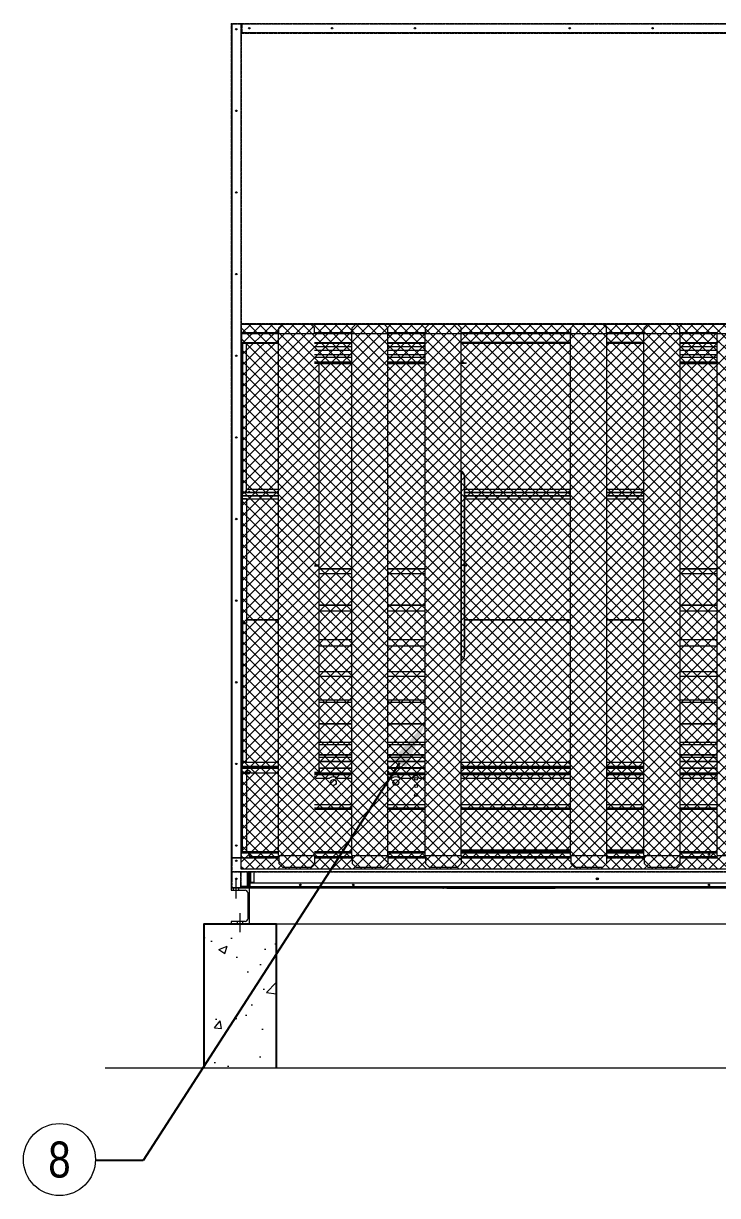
# Model space of a CAD drawing. Header units: millimetres. Extents: x 17202 to 48168, y 11732 to 33629.
# Drawn here: x 34463 to 37354, y 18033 to 22915 of the extents above; entities that cross this region are included whole.
import ezdxf
from ezdxf import colors
from ezdxf.entities.mleader import LeaderData, LeaderLine
from ezdxf.enums import TextEntityAlignment as Align
from ezdxf.math import Vec2, Vec3

# ---------------------------------------------------------------- set-up
doc = ezdxf.new("R2010")
doc.units = ezdxf.units.MM
for name, pattern in [('CENTER', [2, 1.25, -0.25, 0.25, -0.25]), ('CENTERX2', [4, 2.5, -0.5, 0.5, -0.5]), ('HIDDEN', [0.375, 0.25, -0.125]), ('HIDDENX2', [0.75, 0.5, -0.25])]:
    doc.linetypes.add(name, pattern=pattern)
for name, color, linetype in [('center', 1, 'CENTER'), ('HIDD', 2, 'HIDDENX2'), ('냉각탑_dim', 1, 'Continuous'), ('냉각탑_text', 3, 'Continuous'), ('냉각탑_기초', 23, 'Continuous')]:
    doc.layers.add(name, color=color, linetype=linetype)
doc.styles.get("Standard").update_dxf_attribs({"font": 'arial.ttf'})

# ---------------------------------------------------------------- blocks, each defined once
blk = doc.blocks.new('2')
at = {"lineweight": 20}
h = blk.add_hatch(dxfattribs=at)
h.set_pattern_fill('ANSI37', scale=10)
h.set_pattern_definition([(45, (-1546354.09, -413683.405), (-22.4506403, 22.4506403), []), (135, (-1546354.09, -413683.405), (-22.4506403, -22.4506403), [])])
h.paths.add_polyline_path([(39486.5, 19392.5), (39486.5, 21662.5), (35370.5, 21662.5), (35370.5, 19392.5)])
at = {"color": 7, "lineweight": 20}
for p, q in [((35330.5, 22912.8), (35330.5, 19468.2)), ((35527, 21626.5), (35372.5, 21626.5)), ((35832.5, 21626.5), (35675, 21626.5)), ((36138, 21626.5), (35980.5, 21626.5)), ((36743.5, 21626.5), (36286, 21626.5)), ((37049, 21626.5), (36891.5, 21626.5)), ((37354.5, 21626.5), (37197, 21626.5)), ((35526, 21621.1), (35372.2, 21621.1)), ((35372.2, 21585.9), (35526, 21585.9)), ((35372.5, 21582.5), (35526, 21582.5)), ((35372.5, 19469.9), (35372.5, 21582.5)), ((35527, 21624.5), (35373.9, 21624.5)), ((35832.5, 21624.5), (35675, 21624.5)), ((35831.5, 21621.1), (35676, 21621.1)), ((35676, 21585.9), (35831.5, 21585.9)), ((35676, 21582.5), (35831.5, 21582.5)), ((36138, 21624.5), (35980.5, 21624.5)), ((36137, 21621.1), (35981.5, 21621.1)), ((35981.5, 21585.9), (36137, 21585.9)), ((35981.5, 21582.5), (36137, 21582.5)), ((36742.5, 21621.1), (36287, 21621.1)), ((36287, 21585.9), (36742.5, 21585.9)), ((36287, 21582.5), (36742.5, 21582.5)), ((37048, 21621.1), (36892.5, 21621.1)), ((36892.5, 21585.9), (37048, 21585.9)), ((36892.5, 21582.5), (37048, 21582.5)), ((37353.5, 21621.1), (37198, 21621.1)), ((37198, 21585.9), (37353.5, 21585.9)), ((37198, 21582.5), (37353.5, 21582.5)), ((35328.5, 21164.2), (35328.5, 19468.2)), ((35676, 19791.1), (35831.5, 19791.1)), ((35676, 19785.9), (35831.5, 19785.9)), ((35981.5, 19791.1), (36137, 19791.1)), ((35981.5, 19785.9), (36137, 19785.9)), ((36110.7, 19771.1), (36137, 19771.1)), ((36287, 19791.1), (36742.5, 19791.1)), ((36287, 19785.9), (36742.5, 19785.9)), ((36287, 19771.1), (36742.5, 19771.1)), ((36892.5, 19791.1), (37048, 19791.1)), ((36892.5, 19785.9), (37048, 19785.9)), ((36892.5, 19771.1), (37048, 19771.1)), ((37198, 19791.1), (37353.5, 19791.1)), ((37198, 19785.9), (37353.5, 19785.9)), ((37198, 19771.1), (37353.5, 19771.1)), ((35676, 19661.1), (35831.5, 19661.1)), ((35831.5, 19646.3), (35676, 19646.3)), ((35831.5, 19641.1), (35676, 19641.1)), ((35981.5, 19661.1), (36137, 19661.1)), ((36137, 19646.3), (35981.5, 19646.3)), ((36137, 19641.1), (35981.5, 19641.1)), ((36287, 19661.1), (36742.5, 19661.1)), ((36742.5, 19646.3), (36287, 19646.3)), ((36742.5, 19641.1), (36287, 19641.1)), ((36892.5, 19661.1), (37048, 19661.1)), ((37048, 19646.3), (36892.5, 19646.3)), ((37048, 19641.1), (36892.5, 19641.1)), ((37198, 19661.1), (37353.5, 19661.1)), ((37353.5, 19646.3), (37198, 19646.3)), ((37353.5, 19641.1), (37198, 19641.1)), ((35375.5, 19466.1), (35526, 19466.1)), ((35396.3, 19464.5), (35526, 19464.5)), ((35526, 19459.3), (35406.1, 19459.3)), ((35406.1, 19444.5), (35527, 19444.5)), ((35675, 19444.5), (35832.5, 19444.5)), ((35676, 19466.1), (35831.5, 19466.1)), ((35676, 19464.5), (35831.5, 19464.5)), ((35831.5, 19464.5), (35676, 19464.5)), ((35831.5, 19459.3), (35676, 19459.3)), ((35980.5, 19444.5), (36138, 19444.5)), ((35981.5, 19466.1), (36137, 19466.1)), ((35981.5, 19464.5), (36137, 19464.5)), ((36137, 19464.5), (35981.5, 19464.5)), ((36137, 19459.3), (35981.5, 19459.3)), ((36286, 19444.5), (36743.5, 19444.5)), ((36287, 19466.1), (36742.5, 19466.1)), ((36287, 19464.5), (36742.5, 19464.5)), ((36742.5, 19464.5), (36287, 19464.5)), ((36742.5, 19459.3), (36287, 19459.3)), ((36891.5, 19444.5), (37049, 19444.5)), ((36892.5, 19466.1), (37048, 19466.1)), ((36892.5, 19464.5), (37048, 19464.5)), ((37048, 19464.5), (36892.5, 19464.5)), ((37048, 19459.3), (36892.5, 19459.3)), ((37197, 19444.5), (37354.5, 19444.5)), ((37198, 19466.1), (37353.5, 19466.1)), ((37353.5, 19464.5), (37198, 19464.5)), ((37353.5, 19459.3), (37198, 19459.3)), ((39450.9, 19334.5), (35406.1, 19334.5)), ((35406.1, 19319.7), (39450.9, 19319.7)), ((35406.1, 19314.5), (39450.9, 19314.5))]:
    blk.add_line(p, q, dxfattribs=at)
at = {"lineweight": 20}
for p, q in [((35370.5, 21662.5), (39486.5, 21662.5)), ((35370.5, 19392.5), (35370.5, 21662.5)), ((35527, 21646.5), (35542, 21661.5)), ((35527, 21621.5), (35527, 21646.5)), ((35542, 21661.5), (35660, 21661.5)), ((35675, 21646.5), (35660, 21661.5)), ((35675, 21621.5), (35675, 21646.5)), ((35832.5, 21646.5), (35847.5, 21661.5)), ((35832.5, 21621.5), (35832.5, 21646.5)), ((35847.5, 21661.5), (35965.5, 21661.5)), ((35980.5, 21646.5), (35965.5, 21661.5)), ((35980.5, 21621.5), (35980.5, 21646.5)), ((36138, 21646.5), (36153, 21661.5)), ((36138, 21621.5), (36138, 21646.5)), ((36153, 21661.5), (36271, 21661.5)), ((36286, 21646.5), (36271, 21661.5)), ((36286, 21621.5), (36286, 21646.5)), ((36743.5, 21646.5), (36758.5, 21661.5)), ((36743.5, 21621.5), (36743.5, 21646.5)), ((36758.5, 21661.5), (36876.5, 21661.5)), ((36891.5, 21646.5), (36876.5, 21661.5)), ((36891.5, 21621.5), (36891.5, 21646.5)), ((37049, 21646.5), (37064, 21661.5)), ((37049, 21621.5), (37049, 21646.5)), ((37064, 21661.5), (37182, 21661.5)), ((37197, 21646.5), (37182, 21661.5)), ((37197, 21621.5), (37197, 21646.5)), ((35526, 19448.5), (35526, 21621.5)), ((35676, 21621.5), (35526, 21621.5)), ((35831.5, 19448.5), (35831.5, 21621.5)), ((35981.5, 21621.5), (35831.5, 21621.5)), ((35981.5, 19448.5), (35981.5, 21621.5)), ((36137, 19448.5), (36137, 21621.5)), ((36287, 21621.5), (36137, 21621.5)), ((36287, 19448.5), (36287, 21621.5)), ((36742.5, 19448.5), (36742.5, 21621.5)), ((36892.5, 21621.5), (36742.5, 21621.5)), ((36892.5, 19448.5), (36892.5, 21621.5)), ((37048, 19448.5), (37048, 21621.5)), ((37198, 21621.5), (37048, 21621.5)), ((37198, 19448.5), (37198, 21621.5)), ((37353.5, 19448.5), (37353.5, 21621.5)), ((37503.5, 21621.5), (37353.5, 21621.5)), ((35328.5, 19463.4), (35328.5, 19314.5)), ((35526, 19448.5), (35676, 19448.5)), ((35527, 19448.5), (35527, 19415.5)), ((35675, 19448.5), (35675, 19415.5)), ((35831.5, 19448.5), (35981.5, 19448.5)), ((35832.5, 19448.5), (35832.5, 19415.5)), ((35980.5, 19448.5), (35980.5, 19415.5)), ((36137, 19448.5), (36287, 19448.5)), ((36138, 19448.5), (36138, 19415.5)), ((36286, 19448.5), (36286, 19415.5)), ((36742.5, 19448.5), (36892.5, 19448.5)), ((36743.5, 19448.5), (36743.5, 19415.5)), ((36891.5, 19448.5), (36891.5, 19415.5)), ((37048, 19448.5), (37198, 19448.5)), ((37049, 19448.5), (37049, 19415.5)), ((37197, 19448.5), (37197, 19415.5)), ((37353.5, 19448.5), (37503.5, 19448.5)), ((39486.5, 19392.5), (35370.5, 19392.5)), ((35527, 19415.5), (35542, 19400.5)), ((35542, 19400.5), (35660, 19400.5)), ((35675, 19415.5), (35660, 19400.5)), ((35832.5, 19415.5), (35847.5, 19400.5)), ((35847.5, 19400.5), (35965.5, 19400.5)), ((35980.5, 19415.5), (35965.5, 19400.5)), ((36138, 19415.5), (36153, 19400.5)), ((36153, 19400.5), (36271, 19400.5)), ((36286, 19415.5), (36271, 19400.5)), ((36743.5, 19415.5), (36758.5, 19400.5)), ((36758.5, 19400.5), (36876.5, 19400.5)), ((36891.5, 19415.5), (36876.5, 19400.5)), ((37049, 19415.5), (37064, 19400.5)), ((37064, 19400.5), (37182, 19400.5)), ((37197, 19415.5), (37182, 19400.5)), ((35401.5, 19314.5), (35328.5, 19314.5)), ((35338.5, 19304.5), (35338.5, 19314.5)), ((35360.5, 19304.5), (35360.5, 19314.5)), ((35355, 19164.5), (35355, 19174.5)), ((35377, 19164.5), (35377, 19174.5)), ((35403.5, 19164.5), (39453.5, 19164.5))]:
    blk.add_line(p, q, dxfattribs=at)
at = {"color": 7, "lineweight": 20, "ltscale": 0.001131}
for p, q in [((35372.2, 21623.8), (35372.2, 21621.1)), ((35371.8, 19468.2), (35370.5, 19468.2))]:
    blk.add_line(p, q, dxfattribs=at)
at = {"color": 7, "lineweight": 20, "ltscale": 0.014667}
blk.add_line((35372.2, 21585.9), (35372.2, 21621.1), dxfattribs=at)
at = {"color": 7, "lineweight": 20, "ltscale": 0.001417}
for p, q in [((35372.2, 21585.9), (35372.2, 21582.5)), ((35372.5, 20414.6), (35375.9, 20414.6)), ((35372.5, 19838.9), (35375.9, 19838.9)), ((35374.2, 19816.9), (35374.2, 19820.3)), ((35375.9, 19790.5), (35372.5, 19790.5)), ((35374.2, 19814.5), (35374.2, 19811.1))]:
    blk.add_line(p, q, dxfattribs=at)
at = {"color": 7, "lineweight": 20, "ltscale": 0.000133398}
blk.add_line((35375.9, 21582.2), (35375.9, 21582.5), dxfattribs=at)
at = {"color": 7, "lineweight": 20, "ltscale": 0.000208374}
blk.add_line((35375.9, 21581.7), (35375.9, 21582.2), dxfattribs=at)
at = {"color": 7, "lineweight": 20, "ltscale": 0.258309}
for p, q in [((35375.9, 21581.7), (35375.9, 20961.7)), ((35392.5, 20961.7), (35392.5, 21581.7))]:
    blk.add_line(p, q, dxfattribs=at)
at = {"color": 7, "lineweight": 20, "ltscale": 0.006917}
for p, q in [((35392.5, 21581.7), (35375.9, 21581.7)), ((35375.9, 20961.7), (35392.5, 20961.7)), ((35392.5, 20934), (35375.9, 20934)), ((35392.5, 20932.8), (35375.9, 20932.8)), ((35392.5, 20416.3), (35375.9, 20416.3)), ((35392.5, 20414.1), (35375.9, 20414.1)), ((35374.2, 19836.9), (35374.2, 19820.3)), ((35375.9, 19838.9), (35392.5, 19838.9)), ((35392.5, 19790.5), (35375.9, 19790.5))]:
    blk.add_line(p, q, dxfattribs=at)
at = {"color": 7, "lineweight": 20, "ltscale": 0.000341772}
blk.add_line((35392.5, 21581.7), (35392.5, 21582.5), dxfattribs=at)
at = {"color": 0, "lineweight": 20}
for p, q in [((35831.5, 21567.4), (35676, 21567.4)), ((35676, 21553.4), (35831.5, 21553.4)), ((35831.5, 21534.2), (35676, 21534.2)), ((36137, 21567.4), (35981.5, 21567.4)), ((35981.5, 21553.4), (36137, 21553.4)), ((36137, 21534.2), (35981.5, 21534.2)), ((37353.5, 21567.4), (37198, 21567.4)), ((37198, 21553.4), (37353.5, 21553.4)), ((37353.5, 21534.2), (37198, 21534.2)), ((35676, 21524.6), (35831.5, 21524.6)), ((35981.5, 21524.6), (36137, 21524.6)), ((37198, 21524.6), (37353.5, 21524.6))]:
    blk.add_line(p, q, dxfattribs=at)
at = {"color": 7, "lineweight": 20, "ltscale": 0.2695}
for p, q in [((35831.5, 21503.9), (35676, 21503.9)), ((35831.5, 21501.9), (35676, 21501.9)), ((36137, 21503.9), (35981.5, 21503.9)), ((36137, 21501.9), (35981.5, 21501.9)), ((36295.6, 21503.9), (36287, 21503.9)), ((36295.6, 21501.9), (36287, 21501.9)), ((37353.5, 21503.9), (37198, 21503.9)), ((37353.5, 21501.9), (37198, 21501.9))]:
    blk.add_line(p, q, dxfattribs=at)
at = {"color": 7, "lineweight": 20, "ltscale": 0.251167}
for p, q in [((35676, 21501.9), (35831.5, 21501.9)), ((35676, 21499.9), (35831.5, 21499.9)), ((35981.5, 21501.9), (36137, 21501.9)), ((35981.5, 21499.9), (36137, 21499.9)), ((37198, 21501.9), (37353.5, 21501.9)), ((37198, 21499.9), (37353.5, 21499.9))]:
    blk.add_line(p, q, dxfattribs=at)
at = {"color": 7, "lineweight": 20, "ltscale": 0.0155}
for p, q in [((35695.2, 21499.9), (35676, 21499.9)), ((36287, 21501.5), (36307.6, 21501.5)), ((36287, 21499.9), (36307.6, 21499.9)), ((35676, 20660.3), (35695.2, 20660.3)), ((35676, 20656.1), (35695.2, 20656.1)), ((36287, 20660.3), (36307.6, 20660.3)), ((36287, 20658.7), (36307.6, 20658.7)), ((36307.6, 20658.1), (36287, 20658.1)), ((36307.6, 20656.5), (36287, 20656.5)), ((35676, 19795.5), (35695.2, 19795.5)), ((35695.2, 19795.2), (35676, 19795.2)), ((35676, 19794.7), (35695.2, 19794.7)), ((35676, 19793.1), (35695.2, 19793.1))]:
    blk.add_line(p, q, dxfattribs=at)
at = {"color": 7, "lineweight": 20, "ltscale": 0.349833}
blk.add_line((35695.2, 20660.3), (35695.2, 21499.9), dxfattribs=at)
at = {"color": 7, "lineweight": 20, "ltscale": 0.2225}
for p, q in [((35695.2, 21498.5), (35831.5, 21498.5)), ((35981.5, 21498.5), (36137, 21498.5)), ((37198, 21498.5), (37353.5, 21498.5)), ((35695.2, 20644.2), (35831.5, 20644.2)), ((35695.2, 20643.6), (35831.5, 20643.6)), ((35695.2, 20623.3), (35831.5, 20623.3)), ((35695.2, 20623), (35831.5, 20623)), ((35981.5, 20644.2), (36137, 20644.2)), ((35981.5, 20643.6), (36137, 20643.6)), ((35981.5, 20623.3), (36137, 20623.3)), ((35981.5, 20623), (36137, 20623)), ((37198, 20644.2), (37353.5, 20644.2)), ((37198, 20643.6), (37353.5, 20643.6)), ((37198, 20623.3), (37353.5, 20623.3)), ((37198, 20623), (37353.5, 20623)), ((35695.2, 20492.5), (35831.5, 20492.5)), ((35695.2, 20492), (35831.5, 20492)), ((35695.2, 20468.7), (35831.5, 20468.7)), ((35695.2, 20468.4), (35831.5, 20468.4)), ((35981.5, 20492.5), (36137, 20492.5)), ((35981.5, 20492), (36137, 20492)), ((35981.5, 20468.7), (36137, 20468.7)), ((35981.5, 20468.4), (36137, 20468.4)), ((37198, 20492.5), (37353.5, 20492.5)), ((37198, 20492), (37353.5, 20492)), ((37198, 20468.7), (37353.5, 20468.7)), ((37198, 20468.4), (37353.5, 20468.4)), ((35695.2, 20348.7), (35831.5, 20348.7)), ((35695.2, 20348.2), (35831.5, 20348.2)), ((35695.2, 20323), (35831.5, 20323)), ((35695.2, 20322.7), (35831.5, 20322.7)), ((35981.5, 20348.7), (36137, 20348.7)), ((35981.5, 20348.2), (36137, 20348.2)), ((35981.5, 20323), (36137, 20323)), ((35981.5, 20322.7), (36137, 20322.7)), ((37198, 20348.7), (37353.5, 20348.7)), ((37198, 20348.2), (37353.5, 20348.2)), ((37198, 20323), (37353.5, 20323)), ((37198, 20322.7), (37353.5, 20322.7)), ((35695.2, 20215.4), (35831.5, 20215.4)), ((35695.2, 20214.9), (35831.5, 20214.9)), ((35981.5, 20215.4), (36137, 20215.4)), ((35981.5, 20214.9), (36137, 20214.9)), ((37198, 20215.4), (37353.5, 20215.4)), ((37198, 20214.9), (37353.5, 20214.9)), ((35695.2, 20196.6), (35831.5, 20196.6)), ((35695.2, 20196.5), (35831.5, 20196.5)), ((35981.5, 20196.6), (36137, 20196.6)), ((35981.5, 20196.5), (36137, 20196.5)), ((37198, 20196.6), (37353.5, 20196.6)), ((37198, 20196.5), (37353.5, 20196.5)), ((35695.2, 20097.4), (35831.5, 20097.4)), ((35695.2, 20096.9), (35831.5, 20096.9)), ((35695.2, 20088), (35831.5, 20088)), ((35695.2, 20087.9), (35831.5, 20087.9)), ((35981.5, 20097.4), (36137, 20097.4)), ((35981.5, 20096.9), (36137, 20096.9)), ((35981.5, 20088), (36137, 20088)), ((35981.5, 20087.9), (36137, 20087.9)), ((37198, 20097.4), (37353.5, 20097.4)), ((37198, 20096.9), (37353.5, 20096.9)), ((37198, 20088), (37353.5, 20088)), ((37198, 20087.9), (37353.5, 20087.9)), ((35695.2, 19998.3), (35831.5, 19998.3)), ((35695.2, 19998), (35831.5, 19998)), ((35981.5, 19998.3), (36137, 19998.3)), ((35981.5, 19998), (36137, 19998)), ((37198, 19998.3), (37353.5, 19998.3)), ((37198, 19998), (37353.5, 19998)), ((35695.2, 19921.8), (35831.5, 19921.8)), ((35695.2, 19921.5), (35831.5, 19921.5)), ((35981.5, 19921.8), (36137, 19921.8)), ((35981.5, 19921.5), (36137, 19921.5)), ((37198, 19921.8), (37353.5, 19921.8)), ((37198, 19921.5), (37353.5, 19921.5)), ((35695.2, 19911.6), (35831.5, 19911.6)), ((35695.2, 19911.5), (35831.5, 19911.5)), ((35695.2, 19869.1), (35831.5, 19869.1)), ((35695.2, 19868.9), (35831.5, 19868.9)), ((35981.5, 19911.6), (36137, 19911.6)), ((35981.5, 19911.5), (36137, 19911.5)), ((35981.5, 19869.1), (36137, 19869.1)), ((35981.5, 19868.9), (36137, 19868.9)), ((37198, 19911.6), (37353.5, 19911.6)), ((37198, 19911.5), (37353.5, 19911.5)), ((37198, 19869.1), (37353.5, 19869.1)), ((37198, 19868.9), (37353.5, 19868.9)), ((35695.2, 19858.1), (35831.5, 19858.1)), ((35695.2, 19858), (35831.5, 19858)), ((35695.2, 19842.5), (35831.5, 19842.5)), ((35695.2, 19842.4), (35831.5, 19842.4)), ((35695.2, 19841), (35831.5, 19841)), ((35981.5, 19858.1), (36137, 19858.1)), ((35981.5, 19858), (36137, 19858)), ((35981.5, 19842.5), (36137, 19842.5)), ((35981.5, 19842.4), (36137, 19842.4)), ((35981.5, 19841), (36137, 19841)), ((37198, 19858.1), (37353.5, 19858.1)), ((37198, 19858), (37353.5, 19858)), ((37198, 19842.5), (37353.5, 19842.5)), ((37198, 19842.4), (37353.5, 19842.4)), ((37198, 19841), (37353.5, 19841)), ((35695.2, 19814.4), (35831.5, 19814.4)), ((35831.5, 19811.1), (35695.2, 19811.1)), ((36137, 19814.4), (35981.5, 19814.4)), ((35981.5, 19814.4), (36137, 19814.4)), ((36137, 19811.1), (35981.5, 19811.1)), ((37198, 19814.4), (37353.5, 19814.4)), ((37353.5, 19811.1), (37198, 19811.1))]:
    blk.add_line(p, q, dxfattribs=at)
at = {"color": 7, "lineweight": 20, "ltscale": 0.008333}
for p, q in [((36295.6, 21501.9), (36287, 21501.9)), ((35328.5, 19314.5), (35328.5, 19304.5))]:
    blk.add_line(p, q, dxfattribs=at)
at = {"color": 7, "lineweight": 20, "ltscale": 0.000833333}
for p, q in [((36295.6, 21503.9), (36295.6, 21501.9)), ((35372.5, 20934), (35374.5, 20934)), ((35372.5, 19838.9), (35374.5, 19838.9)), ((35374.5, 19838.9), (35374.5, 19836.9)), ((35375.9, 19836.9), (35375.9, 19838.9)), ((35375.9, 19792.5), (35375.9, 19790.5)), ((36224, 19312.5), (36224, 19314.5)), ((36664, 19312.5), (36664, 19314.5))]:
    blk.add_line(p, q, dxfattribs=at)
at = {"color": 7, "lineweight": 20, "ltscale": 0.000666667}
for p, q in [((36307.6, 21501.5), (36307.6, 21499.9)), ((36307.6, 20658.7), (36307.6, 20660.3)), ((36307.6, 20658.1), (36307.6, 20656.5)), ((36307.6, 20655.1), (36307.6, 20653.5)), ((35695.2, 19794.7), (35695.2, 19793.1)), ((35375.5, 19464.5), (35375.5, 19466.1))]:
    blk.add_line(p, q, dxfattribs=at)
at = {"color": 7, "lineweight": 20, "ltscale": 0.020113}
blk.add_line((36287.5, 21002.5), (36287.5, 21050.8), dxfattribs=at)
at = {"color": 7, "lineweight": 20, "ltscale": 0.142602}
blk.add_line((36287.5, 20660.3), (36287.5, 21002.5), dxfattribs=at)
at = {"color": 7, "lineweight": 20, "ltscale": 0.018857}
for p, q in [((36300.4, 21026.2), (36300.4, 20980.9)), ((36300.4, 20286.8), (36300.4, 20332.1))]:
    blk.add_line(p, q, dxfattribs=at)
at = {"color": 7, "lineweight": 20, "ltscale": 0.152458}
blk.add_line((36300.4, 20660.3), (36300.4, 21026.2), dxfattribs=at)
at = {"color": 7, "lineweight": 20, "ltscale": 0.000708333}
for p, q in [((35372.5, 20948.4), (35374.2, 20948.4)), ((35372.5, 19819.8), (35374.2, 19819.8)), ((35372.5, 19818.9), (35374.2, 19818.9)), ((35374.2, 19812.5), (35372.5, 19812.5)), ((35374.2, 19811.6), (35372.5, 19811.6))]:
    blk.add_line(p, q, dxfattribs=at)
at = {"color": 7, "lineweight": 20, "ltscale": 0.104087}
for p, q in [((35526, 20961.5), (35374.2, 20961.5)), ((35526, 20960.2), (35374.2, 20960.2)), ((35526, 20947.5), (35374.2, 20947.5)), ((35526, 20946.3), (35374.2, 20946.3)), ((35374.2, 20934.3), (35526, 20934.3))]:
    blk.add_line(p, q, dxfattribs=at)
at = {"color": 7, "lineweight": 20, "ltscale": 0.000535656}
for p, q in [((35374.2, 20960.2), (35374.2, 20961.5)), ((35392.5, 20932.8), (35392.5, 20934))]:
    blk.add_line(p, q, dxfattribs=at)
at = {"color": 7, "lineweight": 20, "ltscale": 0.005298}
blk.add_line((35374.2, 20960.2), (35374.2, 20947.5), dxfattribs=at)
at = {"color": 7, "lineweight": 20, "ltscale": 0.000506051}
blk.add_line((35374.2, 20946.3), (35374.2, 20947.5), dxfattribs=at)
at = {"color": 7, "lineweight": 20, "ltscale": 0.004993}
blk.add_line((35374.2, 20946.3), (35374.2, 20934.3), dxfattribs=at)
at = {"color": 7, "lineweight": 20, "ltscale": 0.096462}
blk.add_line((35526, 20973.2), (35392.5, 20973.2), dxfattribs=at)
at = {"color": 7, "lineweight": 20, "ltscale": 0.133601}
blk.add_line((36300.4, 20980.9), (36300.4, 20660.3), dxfattribs=at)
at = {"color": 7, "lineweight": 20, "ltscale": 0.205257}
for p, q in [((36742.5, 20973.2), (36300.4, 20973.2)), ((36742.5, 20961.5), (36300.4, 20961.5)), ((36742.5, 20960.2), (36300.4, 20960.2)), ((36742.5, 20947.5), (36300.4, 20947.5)), ((36742.5, 20946.3), (36300.4, 20946.3)), ((37048, 20973.2), (36892.5, 20973.2)), ((37048, 20961.5), (36892.5, 20961.5)), ((37048, 20960.2), (36892.5, 20960.2)), ((37048, 20947.5), (36892.5, 20947.5)), ((37048, 20946.3), (36892.5, 20946.3)), ((36300.4, 20934.3), (36742.5, 20934.3)), ((36892.5, 20934.3), (37048, 20934.3)), ((36742.5, 20430.3), (36300.4, 20430.3)), ((36742.5, 20429.4), (36300.4, 20429.4)), ((37048, 20430.3), (36892.5, 20430.3)), ((37048, 20429.4), (36892.5, 20429.4))]:
    blk.add_line(p, q, dxfattribs=at)
at = {"color": 7, "lineweight": 20, "ltscale": 0.000102715}
for p, q in [((35374.5, 20934), (35374.5, 20934.3)), ((35375.9, 20934.3), (35375.9, 20934))]:
    blk.add_line(p, q, dxfattribs=at)
at = {"color": 7, "lineweight": 20, "ltscale": 0.215196}
for p, q in [((35375.9, 20416.3), (35375.9, 20932.8)), ((35392.5, 20932.8), (35392.5, 20416.3))]:
    blk.add_line(p, q, dxfattribs=at)
at = {"color": 7, "lineweight": 20, "ltscale": 0.358583}
blk.add_line((35695.2, 19795.5), (35695.2, 20656.1), dxfattribs=at)
at = {"color": 7, "lineweight": 20, "ltscale": 0.000250003}
blk.add_line((36287.5, 20658.1), (36287.5, 20658.7), dxfattribs=at)
at = {"color": 7, "lineweight": 20, "ltscale": 0.164299}
blk.add_line((36287.5, 20262.2), (36287.5, 20656.5), dxfattribs=at)
at = {"color": 7, "lineweight": 20, "ltscale": 0.00025}
for p, q in [((36300.4, 20658.7), (36300.4, 20658.1)), ((36300.4, 20658.1), (36300.4, 20658.7))]:
    blk.add_line(p, q, dxfattribs=at)
at = {"color": 7, "lineweight": 20, "ltscale": 0.154042}
blk.add_line((36300.4, 20656.5), (36300.4, 20286.8), dxfattribs=at)
at = {"color": 7, "lineweight": 20, "ltscale": 0.135185}
blk.add_line((36300.4, 20332.1), (36300.4, 20656.5), dxfattribs=at)
at = {"color": 7, "lineweight": 20, "ltscale": 0.003004}
for p, q in [((36307.6, 20655.1), (36300.4, 20655.1)), ((36307.6, 20653.5), (36300.4, 20653.5))]:
    blk.add_line(p, q, dxfattribs=at)
at = {"color": 7, "lineweight": 20, "ltscale": 0.000249486}
blk.add_line((36307.6, 20658.1), (36307.6, 20658.7), dxfattribs=at)
at = {"color": 7, "lineweight": 20, "ltscale": 0.000615509}
blk.add_line((35374.5, 20414.6), (35374.5, 20416.1), dxfattribs=at)
at = {"color": 7, "lineweight": 20, "ltscale": 0.000909688}
blk.add_line((35375.9, 20414.1), (35375.9, 20416.3), dxfattribs=at)
at = {"color": 7, "lineweight": 20, "ltscale": 0.000162643}
blk.add_line((35375.9, 20416.3), (35375.9, 20415.9), dxfattribs=at)
at = {"color": 7, "lineweight": 20, "ltscale": 0.000212316}
blk.add_line((35375.9, 20414.1), (35375.9, 20414.6), dxfattribs=at)
at = {"color": 7, "lineweight": 20, "ltscale": 0.239669}
for p, q in [((35375.9, 20414.1), (35375.9, 19838.9)), ((35392.5, 19838.9), (35392.5, 20414.1))]:
    blk.add_line(p, q, dxfattribs=at)
at = {"color": 7, "lineweight": 20, "ltscale": 0.063875}
for p, q in [((35526, 20430.3), (35392.5, 20430.3)), ((35526, 20429.4), (35392.5, 20429.4))]:
    blk.add_line(p, q, dxfattribs=at)
at = {"color": 7, "lineweight": 20, "ltscale": 0.000375}
for p, q in [((35372.5, 19819.8), (35372.5, 19818.9)), ((35372.5, 19811.6), (35372.5, 19812.5))]:
    blk.add_line(p, q, dxfattribs=at)
at = {"color": 7, "lineweight": 20, "ltscale": 0.083938}
for p, q in [((35526, 19836.9), (35374.2, 19836.9)), ((35526, 19820.3), (35374.2, 19820.3)), ((35526, 19816.9), (35374.2, 19816.9))]:
    blk.add_line(p, q, dxfattribs=at)
at = {"color": 7, "lineweight": 20, "ltscale": 0.23125}
for p, q in [((36742.5, 19836.9), (36287, 19836.9)), ((36742.5, 19820.3), (36287, 19820.3)), ((37048, 19836.9), (36892.5, 19836.9)), ((37048, 19820.3), (36892.5, 19820.3)), ((36742.5, 19816.9), (36287, 19816.9)), ((36742.5, 19814.5), (36287, 19814.5)), ((36742.5, 19811.1), (36287, 19811.1)), ((37048, 19816.9), (36892.5, 19816.9)), ((37048, 19814.5), (36892.5, 19814.5)), ((37048, 19811.1), (36892.5, 19811.1))]:
    blk.add_line(p, q, dxfattribs=at)
at = {"color": 7, "lineweight": 20, "ltscale": 0.000128159}
blk.add_line((35372.8, 19790.5), (35372.5, 19790.5), dxfattribs=at)
at = {"color": 7, "lineweight": 20, "ltscale": 0.000414934}
blk.add_line((35373.5, 19813.5), (35374.2, 19812.8), dxfattribs=at)
at = {"color": 7, "lineweight": 20, "ltscale": 0.083939}
for p, q in [((35526, 19814.5), (35374.2, 19814.5)), ((35526, 19811.1), (35374.2, 19811.1))]:
    blk.add_line(p, q, dxfattribs=at)
at = {"color": 7, "lineweight": 20, "ltscale": 0.00775}
blk.add_line((35374.2, 19792.5), (35374.2, 19811.1), dxfattribs=at)
at = {"color": 7, "lineweight": 20, "ltscale": 0.006792}
blk.add_line((35390.5, 19792.5), (35374.2, 19792.5), dxfattribs=at)
at = {"color": 7, "lineweight": 20, "ltscale": 0.001}
for p, q in [((35374.5, 19814.5), (35374.5, 19816.9)), ((35375.9, 19816.9), (35375.9, 19814.5)), ((35402.5, 19814.5), (35402.5, 19816.9))]:
    blk.add_line(p, q, dxfattribs=at)
at = {"color": 7, "lineweight": 20, "ltscale": 0.000833334}
blk.add_line((35374.5, 19790.5), (35374.5, 19792.5), dxfattribs=at)
at = {"color": 7, "lineweight": 20, "ltscale": 0.135166}
blk.add_line((35375.9, 19466.1), (35375.9, 19790.5), dxfattribs=at)
at = {"color": 7, "lineweight": 20, "ltscale": 0.134725}
blk.add_line((35392.5, 19790.5), (35392.5, 19467.2), dxfattribs=at)
at = {"color": 7, "lineweight": 20, "ltscale": 0.072146}
blk.add_line((35526, 19816.5), (35402.5, 19816.5), dxfattribs=at)
at = {"color": 7, "lineweight": 20, "ltscale": 0.111667}
for p, q in [((35526, 19792.5), (35410.5, 19792.5)), ((35678.5, 19792.5), (35676, 19792.5)), ((35831.5, 19792.5), (35698.5, 19792.5)), ((36137, 19792.5), (35986.5, 19792.5)), ((36742.5, 19792.5), (36287, 19792.5)), ((37048, 19792.5), (36892.5, 19792.5)), ((37353.5, 19792.5), (37198, 19792.5))]:
    blk.add_line(p, q, dxfattribs=at)
at = {"color": 7, "lineweight": 20, "ltscale": 0.023491}
for p, q in [((35681.7, 19771.1), (35738.1, 19771.1)), ((36029.8, 19771.1), (36086.2, 19771.1))]:
    blk.add_line(p, q, dxfattribs=at)
at = {"color": 7, "lineweight": 20, "ltscale": 0.007669}
blk.add_line((35695.2, 19814.4), (35695.2, 19796), dxfattribs=at)
at = {"color": 7, "lineweight": 20, "ltscale": 0.00033324}
blk.add_line((35695.2, 19796), (35695.2, 19795.2), dxfattribs=at)
at = {"color": 7, "lineweight": 20, "ltscale": 0.040938}
for p, q in [((35769.8, 19771.1), (35831.5, 19771.1)), ((35981.5, 19771.1), (35998.1, 19771.1))]:
    blk.add_line(p, q, dxfattribs=at)
at = {"color": 7, "lineweight": 20, "ltscale": 0.109501}
blk.add_line((36742.5, 19816.5), (36287, 19816.5), dxfattribs=at)
at = {"color": 7, "lineweight": 20, "ltscale": 0.111332}
blk.add_line((37048, 19816.5), (36892.5, 19816.5), dxfattribs=at)
at = {"color": 7, "lineweight": 20, "ltscale": 1.02319e-05}
blk.add_line((36649.1, 19641.1), (36649.1, 19641.1), dxfattribs=at)
at = {"color": 7, "lineweight": 20, "ltscale": 1.03489e-05}
blk.add_line((36659.2, 19641.1), (36659.3, 19641.1), dxfattribs=at)
at = {"color": 7, "lineweight": 20, "ltscale": 0.000958273}
blk.add_line((35370.5, 19464.5), (35370.5, 19466.8), dxfattribs=at)
at = {"color": 7, "lineweight": 20, "ltscale": 0.026917}
for p, q in [((35370.5, 19464.5), (35396.3, 19464.5)), ((35396.3, 19461.3), (35370.5, 19461.3)), ((35331.7, 19314.5), (35396.3, 19314.5)), ((35396.3, 19317.7), (35368.5, 19317.7))]:
    blk.add_line(p, q, dxfattribs=at)
at = {"color": 7, "lineweight": 20, "ltscale": 0.000749999}
for p, q in [((35370.5, 19459.5), (35370.5, 19461.3)), ((35372.5, 19459.5), (35372.5, 19461.3)), ((35375.9, 19459.5), (35375.9, 19461.3))]:
    blk.add_line(p, q, dxfattribs=at)
at = {"color": 7, "lineweight": 20, "ltscale": 0.02775}
for p, q in [((35396.3, 19459.5), (35370.5, 19459.5)), ((35368.5, 19319.5), (35396.3, 19319.5))]:
    blk.add_line(p, q, dxfattribs=at)
at = {"color": 7, "lineweight": 20, "ltscale": 0.000414935}
blk.add_line((35371.5, 19467.5), (35370.8, 19468.2), dxfattribs=at)
at = {"color": 7, "lineweight": 20, "ltscale": 0.00225}
blk.add_line((35372.5, 19464.5), (35372.5, 19469.9), dxfattribs=at)
at = {"color": 7, "lineweight": 20, "ltscale": 9.12608e-06}
blk.add_line((35372.5, 19469.9), (35372.5, 19469.9), dxfattribs=at)
at = {"color": 7, "lineweight": 20, "ltscale": 0.001532}
for p, q in [((35400, 19461.3), (35396.3, 19461.3)), ((35400, 19317.7), (35396.3, 19317.7))]:
    blk.add_line(p, q, dxfattribs=at)
at = {"color": 7, "lineweight": 20, "ltscale": 0.00075}
for p, q in [((35396.3, 19459.5), (35396.3, 19461.3)), ((35403.5, 19459.5), (35403.5, 19461.3)), ((35396.3, 19319.5), (35396.3, 19317.7)), ((35403.5, 19319.5), (35403.5, 19317.7))]:
    blk.add_line(p, q, dxfattribs=at)
at = {"color": 7, "lineweight": 20, "ltscale": 0.000699693}
blk.add_line((35400.6, 19462.3), (35399.2, 19461.3), dxfattribs=at)
at = {"color": 7, "lineweight": 20, "ltscale": 1.30533e-05}
blk.add_line((35401.5, 19459.3), (35401.5, 19459.3), dxfattribs=at)
at = {"color": 7, "lineweight": 20, "ltscale": 0.058167}
for p, q in [((35401.5, 19456.4), (35401.5, 19459.3)), ((35401.5, 19319.7), (35401.5, 19379.5))]:
    blk.add_line(p, q, dxfattribs=at)
at = {"color": 7, "lineweight": 20, "ltscale": 0.001083}
for p, q in [((35403.5, 19461.3), (35406.1, 19461.3)), ((35403.5, 19459.5), (35406.1, 19459.5)), ((35403.5, 19319.5), (35406.1, 19319.5)), ((35403.5, 19317.7), (35406.1, 19317.7))]:
    blk.add_line(p, q, dxfattribs=at)
at = {"color": 7, "lineweight": 20, "ltscale": 0.007583}
for p, q in [((35403.5, 19459.5), (35403.5, 19441.3)), ((35403.5, 19337.7), (35403.5, 19319.5))]:
    blk.add_line(p, q, dxfattribs=at)
at = {"color": 7, "lineweight": 20, "ltscale": 0.002167}
for p, q in [((35408.7, 19441.3), (35403.5, 19441.3)), ((35406.1, 19464.5), (35406.1, 19459.3)), ((35408.7, 19337.7), (35403.5, 19337.7)), ((35406.1, 19314.5), (35406.1, 19319.7))]:
    blk.add_line(p, q, dxfattribs=at)
at = {"color": 7, "lineweight": 20, "ltscale": 0.000167165}
blk.add_line((35403.5, 19441.3), (35403.9, 19441.3), dxfattribs=at)
at = {"color": 7, "lineweight": 20, "ltscale": 0.006167}
for p, q in [((35406.1, 19459.3), (35406.1, 19444.5)), ((35423.5, 19441.3), (35408.7, 19441.3)), ((35406.1, 19334.5), (35406.1, 19319.7)), ((35408.7, 19337.7), (35423.5, 19337.7))]:
    blk.add_line(p, q, dxfattribs=at)
at = {"color": 7, "lineweight": 20, "ltscale": 0.001333}
for p, q in [((35406.7, 19441.3), (35406.7, 19444.5)), ((35408.7, 19444.5), (35408.7, 19441.3)), ((35403.5, 19337.7), (35406.7, 19337.7)), ((35406.7, 19334.5), (35406.7, 19337.7)), ((35408.7, 19337.7), (35408.7, 19334.5))]:
    blk.add_line(p, q, dxfattribs=at)
at = {"color": 1, "linetype": 'CENTERX2', "lineweight": 20, "ltscale": 50}
for p, q in [((35349.5, 19269.5), (35349.5, 19349.5)), ((35366, 19129.5), (35366, 19209.5))]:
    blk.add_line(p, q, dxfattribs=at)
at = {"color": 7, "lineweight": 20, "ltscale": 0.058333}
blk.add_line((35396.3, 19319.5), (35396.3, 19379.5), dxfattribs=at)
at = {"color": 7, "lineweight": 20, "ltscale": 0.000834114}
blk.add_line((35401.5, 19336.5), (35403.5, 19336.5), dxfattribs=at)
at = {"color": 7, "lineweight": 20, "ltscale": 0.043167}
for p, q in [((35403.5, 19379.5), (35403.5, 19337.7)), ((35408.7, 19379.5), (35408.7, 19337.7)), ((35423.5, 19337.7), (35423.5, 19379.5))]:
    blk.add_line(p, q, dxfattribs=at)
at = {"color": 7, "lineweight": 20, "ltscale": 0.125}
for p, q in [((35403.5, 19314.5), (35328.5, 19314.5)), ((35328.5, 19164.5), (35403.5, 19164.5))]:
    blk.add_line(p, q, dxfattribs=at)
at = {"color": 7, "lineweight": 20, "ltscale": 0.05125}
for p, q in [((35328.5, 19304.5), (35387, 19304.5)), ((35387, 19174.5), (35328.5, 19174.5))]:
    blk.add_line(p, q, dxfattribs=at)
at = {"color": 7, "lineweight": 20, "ltscale": 0.280701}
for p, q in [((35329.9, 19314.5), (35365.1, 19314.5)), ((35365.1, 19314.5), (35372.5, 19314.5)), ((35570.5, 19314.5), (35372.5, 19314.5)), ((35406.7, 19314.5), (39146.3, 19314.5)), ((38882.5, 19314.5), (35570.5, 19314.5))]:
    blk.add_line(p, q, dxfattribs=at)
at = {"color": 7, "lineweight": 20, "ltscale": 5.84498e-05}
blk.add_line((35330.5, 19314.6), (35330.5, 19314.5), dxfattribs=at)
at = {"color": 7, "lineweight": 20, "ltscale": 0.000499186}
blk.add_line((35331.7, 19314.5), (35330.5, 19314.5), dxfattribs=at)
at = {"color": 7, "lineweight": 20, "ltscale": 0.027746}
blk.add_line((35396.3, 19319.5), (35368.5, 19319.5), dxfattribs=at)
at = {"color": 7, "lineweight": 20, "ltscale": 0.0006674}
blk.add_line((35370.5, 19317.9), (35370.5, 19319.5), dxfattribs=at)
at = {"color": 7, "lineweight": 20, "ltscale": 2.54818e-05}
blk.add_line((35370.5, 19317.8), (35370.5, 19317.9), dxfattribs=at)
at = {"color": 7, "lineweight": 20, "ltscale": 0.00074927}
blk.add_line((35372.5, 19319.5), (35372.5, 19317.7), dxfattribs=at)
at = {"color": 7, "lineweight": 20, "ltscale": 0.000666668}
blk.add_line((35374.2, 19319.5), (35374.2, 19317.9), dxfattribs=at)
at = {"color": 7, "lineweight": 20, "ltscale": 8.33333e-05}
blk.add_line((35374.2, 19317.7), (35374.2, 19317.9), dxfattribs=at)
at = {"color": 7, "lineweight": 20, "ltscale": 0.009208}
blk.add_line((35374.2, 19317.9), (35396.3, 19317.9), dxfattribs=at)
at = {"color": 7, "lineweight": 20, "ltscale": 0.004083}
blk.add_line((35396.3, 19314.5), (35406.1, 19314.5), dxfattribs=at)
at = {"color": 7, "lineweight": 20, "ltscale": 0.091667}
blk.add_line((35397, 19294.5), (35397, 19184.5), dxfattribs=at)
at = {"color": 7, "lineweight": 20, "ltscale": 0.000699695}
blk.add_line((35400.6, 19316.7), (35399.2, 19317.7), dxfattribs=at)
at = {"color": 7, "lineweight": 20, "ltscale": 0.000967382}
blk.add_line((35401.2, 19317.9), (35403.5, 19317.9), dxfattribs=at)
at = {"lineweight": 20, "ltscale": 25}
blk.add_line((35403.5, 19314.5), (35403.5, 19164.5), dxfattribs=at)
at = {"color": 7, "lineweight": 20, "ltscale": 2.13171e-06}
blk.add_line((36207, 19314.5), (36207, 19314.5), dxfattribs=at)
at = {"color": 7, "lineweight": 20, "ltscale": 0.004833}
for p, q in [((36224, 19312.5), (36212.4, 19312.5)), ((36664, 19312.5), (36675.6, 19312.5))]:
    blk.add_line(p, q, dxfattribs=at)
at = {"color": 7, "lineweight": 20, "ltscale": 0.000834981}
for p, q in [((36226, 19312.5), (36226, 19314.5)), ((36662, 19312.5), (36662, 19314.5))]:
    blk.add_line(p, q, dxfattribs=at)
at = {"color": 7, "lineweight": 20, "ltscale": 0.056667}
blk.add_line((36226, 19312.5), (36662, 19312.5), dxfattribs=at)
at = {"color": 7, "lineweight": 20, "ltscale": 7.17165e-06}
blk.add_line((36262.8, 19314.5), (36262.8, 19314.5), dxfattribs=at)
at = {"color": 7, "lineweight": 20, "ltscale": 7.33296e-06}
blk.add_line((36273.6, 19314.5), (36273.6, 19314.5), dxfattribs=at)
at = {"color": 7, "lineweight": 20, "ltscale": 2.15275e-06}
blk.add_line((36681, 19314.5), (36681, 19314.5), dxfattribs=at)
at = {"color": 7, "lineweight": 20, "ltscale": 0.0625}
blk.add_line((35328.5, 19174.5), (35328.5, 19164.5), dxfattribs=at)
at = {"color": 0}
for points in [[(36287, 21585.9), (36742.5, 21585.9)], [(36892.5, 21585.9), (37048, 21585.9)], [(36742.5, 19469.5), (36287, 19469.5)], [(37048, 19469.5), (36892.5, 19469.5)]]:
    blk.add_lwpolyline(points, dxfattribs=at)
at = {"color": 7, "lineweight": 20}
for centre, radius in [((35403.5, 22894.5), 3), ((35748.5, 22894.5), 3), ((36093.5, 22894.5), 3), ((36738.5, 22894.5), 3), ((37083.5, 22894.5), 3), ((35349.5, 22890.5), 3), ((35349.5, 22550.5), 3), ((35349.5, 22210.5), 3), ((35349.5, 21870.5), 3), ((35349.5, 21530.5), 3), ((35349.5, 21190.5), 3), ((35349.5, 20850.5), 3), ((35349.5, 20510.5), 3), ((35349.5, 20170.5), 3), ((35349.5, 19830.5), 3), ((35400.5, 19792.5), 4.5), ((35400.5, 19792.5), 3), ((36098.5, 19768.6), 6), ((35754, 19753.1), 12), ((36014, 19753.1), 12), ((36098.5, 19738.6), 6), ((36098.5, 19701.1), 6), ((35349.5, 19490.5), 3), ((35349.5, 19427), 3), ((37318.5, 19452.5), 3), ((35349.5, 19352), 3), ((36853.5, 19352), 4.5), ((36853.5, 19352), 3), ((35616.5, 19326.5), 3), ((35836.5, 19326.5), 3), ((37318.5, 19326.5), 3)]:
    blk.add_circle(centre, radius, dxfattribs=at)
for centre, radius, start, end in [((35373.9, 21621.1), 3.4, 90, 135.0002), ((36310.4, 21083.6), 40, 234.1971, 235.142), ((36270.4, 21026.2), 30, 0, 55.142), ((36310.4, 20229.4), 40, 124.858, 125.8029), ((36270.4, 20286.8), 30, 304.858, 360), ((35375.9, 19811.1), 3.4, 120.0073, 155.6842), ((35400.5, 19792.5), 10, 0, 180), ((35669.5, 19768.6), 12.5, 11.537, 58.6676), ((35688.5, 19792.5), 10, 176.5502, 180), ((35688.5, 19792.5), 10, 164.372, 167.291), ((35688.5, 19792.5), 4.5, 172.3377, 198.1247), ((35688.5, 19792.5), 4.5, 143.2266, 150.7324), ((35688.5, 19792.5), 3, 168.463, 207.8181), ((35688.5, 19792.5), 3, 116.1063, 132.8335), ((35688.5, 19792.5), 3, 47.1666, 63.8937), ((35688.5, 19792.5), 3, 332.1843, 11.537), ((35688.5, 19792.5), 4.5, 29.2676, 36.7734), ((35688.5, 19792.5), 4.5, 341.8738, 7.6623), ((35688.5, 19792.5), 10, 0, 47.9348), ((35754, 19753.1), 24, 48.5904, 131.4096), ((35976.5, 19792.5), 10, 0, 59.9975), ((36014, 19753.1), 24, 48.5904, 131.4096), ((36098.5, 19768.6), 12.5, 11.537, 168.463), ((35369.1, 19469.9), 3.4, 294.3157, 0), ((35397.5, 19458.5), 10, 163.7293, 174.2608), ((35397.5, 19458.5), 10, 120, 130.5358), ((35397.5, 19458.5), 4.5, 141.5215, 167.16), ((35396.3, 19459.3), 5.2, 0, 90), ((35397.5, 19458.5), 4.5, 332.7338, 35.0776), ((35367.1, 19317.9), 3.4, 270, 270.9278), ((35367.1, 19317.9), 3.4, 356.6277, 0), ((35368.4, 19317.9), 2.04, 354.372, 359.993), ((35387, 19294.5), 10, 0, 90), ((35396.3, 19319.7), 5.2, 270, 0), ((36212.4, 19315.9), 3.4, 204.2426, 270), ((36212.4, 19315.9), 1.4, 267.8184, 270), ((36675.6, 19315.9), 3.4, 270, 335.7574), ((36675.6, 19315.9), 1.4, 270, 272.1991), ((36821.2, 19319.7), 5.2, 269.7408, 270), ((36885.8, 19319.7), 5.2, 270, 270.2592), ((35387, 19184.5), 10, 270, 0)]:
    blk.add_arc(centre, radius, start, end, dxfattribs=at)
for centre, major_axis, start_param, end_param in [((35375.9, 21584.4), (-3.4, 0), 1.021137, 1.570796), ((35375.9, 20963.9), (-3.4, 0), 0, 1.570796), ((35403.5, 20963.8), (3, 0), 6.283156, 9.424749), ((35403.5, 20963.8), (3, 0), 3.141564, 4.212389), ((35403.5, 20959.9), (4.5, 0), 1.06086, 2.070796), ((35403.5, 20959.9), (4.5, 0), 2.070796, 2.080733), ((35403.5, 20963.8), (3, 0), 4.212389, 6.283156), ((36738.5, 20963.8), (3, 0), 1.070796, 3.141564), ((36738.5, 20963.8), (3, 0), 3.141564, 6.283156), ((36738.5, 20959.9), (-4.5, 0), 4.202452, 5.222326), ((36738.5, 20963.8), (3, 0), 6.283156, 7.353982), ((35375.9, 20934.9), (-3.4, 0), 0.42439, 1.570796), ((35375.9, 20934.9), (-1.4, 0), 0.812584, 1.570796), ((35375.9, 20418.1), (-3.4, 0), 0, 1.570796)]:
    blk.add_ellipse(centre, major_axis=major_axis, ratio=0.642788, start_param=start_param, end_param=end_param, dxfattribs=at)
for points in [[(35372.2, 21623.8), (35372.5, 21624.1), (35372.8, 21624.3), (35373.2, 21624.4), (35373.5, 21624.5), (35373.9, 21624.5)], [(35371.8, 19468.2), (35372, 19468.5), (35372.3, 19468.9), (35372.4, 19469.2), (35372.5, 19469.6), (35372.5, 19469.9)]]:
    blk.add_open_spline(points, degree=5, dxfattribs=at)
for points in [[(35400, 19461.3), (35400.5, 19461), (35400.9, 19460.6), (35401.2, 19460.2), (35401.4, 19459.8), (35401.5, 19459.4), (35401.5, 19459.4), (35401.5, 19459.3), (35401.5, 19459.3)], [(35400, 19317.7), (35400.5, 19318), (35400.9, 19318.4), (35401.2, 19318.8), (35401.4, 19319.2), (35401.5, 19319.6), (35401.5, 19319.6), (35401.5, 19319.7), (35401.5, 19319.7)]]:
    blk.add_open_spline(points, degree=5, knots=[0, 0, 0, 0, 0, 0, 6.96855, 6.96855, 6.96855, 7.688136, 7.688136, 7.688136, 7.688136, 7.688136, 7.688136], dxfattribs=at)
at = {"layer": 'center', "lineweight": 20}
for p, q in [((35328.5, 22914.5), (39528.5, 22914.5)), ((35328.5, 22914.5), (35328.5, 19314.5)), ((35370.5, 22914.5), (35370.5, 19439.5)), ((35370.5, 22874.5), (39486.5, 22874.5)), ((35370.5, 21664.5), (39486.5, 21664.5)), ((35370.5, 21624.5), (35527, 21624.5)), ((35675, 21624.5), (35832.5, 21624.5)), ((35980.5, 21624.5), (36138, 21624.5)), ((35527, 19439.5), (35328.5, 19439.5)), ((35832.5, 19439.5), (35675, 19439.5)), ((36138, 19439.5), (35980.5, 19439.5)), ((36743.5, 19439.5), (36286, 19439.5)), ((37049, 19439.5), (36891.5, 19439.5)), ((37354.5, 19439.5), (37197, 19439.5)), ((39528.5, 19379.5), (35328.5, 19379.5)), ((35368.5, 19379.5), (35368.5, 19314.5)), ((35328.5, 19314.5), (35368.5, 19314.5))]:
    blk.add_line(p, q, dxfattribs=at)
at = {"layer": 'center', "color": 2, "lineweight": 20}
for p, q in [((35370.5, 21662.5), (39486.5, 21662.5)), ((35370.5, 21626.5), (35527, 21626.5)), ((35675, 21626.5), (35832.5, 21626.5)), ((35980.5, 21626.5), (36138, 21626.5)), ((36286, 21626.5), (36743.5, 21626.5)), ((36891.5, 21626.5), (37049, 21626.5)), ((37197, 21626.5), (37354.5, 21626.5))]:
    blk.add_line(p, q, dxfattribs=at)
at = {"layer": 'HIDD', "linetype": 'HIDDEN', "lineweight": 20}
for p, q in [((35330.5, 22912.5), (39526.5, 22912.5)), ((35330.5, 22912.5), (35330.5, 19441.5)), ((35368.5, 22912.5), (35368.5, 19441.5)), ((35372.5, 22912.5), (35372.5, 22876.5)), ((35370.5, 22876.5), (39486.5, 22876.5)), ((35330.5, 19441.5), (35368.5, 19441.5)), ((35527, 19437.5), (35330.5, 19437.5)), ((35330.5, 19437.5), (35330.5, 19314.5)), ((35832.5, 19437.5), (35675, 19437.5)), ((36138, 19437.5), (35980.5, 19437.5)), ((36743.5, 19437.5), (36286, 19437.5)), ((37049, 19437.5), (36891.5, 19437.5)), ((37354.5, 19437.5), (37197, 19437.5)), ((39526.5, 19381.5), (35328.5, 19381.5)), ((35366.5, 19379.5), (35366.5, 19316.5)), ((35328.5, 19316.5), (35366.5, 19316.5))]:
    blk.add_line(p, q, dxfattribs=at)

msp = doc.modelspace()

# ---------------------------------------------------------------- hatches: boundary and pattern name
at = {"layer": '냉각탑_기초', "lineweight": 20, "ltscale": 30}
h = msp.add_hatch(dxfattribs=at)
h.set_pattern_fill('AR-CONC', color=256, scale=50, style=0)
h.set_pattern_definition([(50, (20587.45, 2623.18), (358.63, -31.376), [37.5, -412.5]), (355, (20587.45, 2623.2), (-69.3757, 376.096), [30, -330]), (100.4514, (20617.34, 2620.57), (289.2547, 344.72), [31.87, -350.571]), (46.1842, (20587.45, 2723.2), (533.6205, -82.7595), [56.25, -618.75]), (96.6356, (20631.9, 2716.3), (467.331, 487.059), [47.805, -525.856]), (351.1842, (20587.45, 2723.2), (467.331, 487.059), [45, -495]), (21, (20637.45, 2698.18), (298.4535, -201.3094), [37.5, -412.5]), (326, (20637.45, 2698.2), (121.6577, 362.575), [30, -330]), (71.4514, (20662.32, 2681.4), (420.1113, 161.265), [31.87, -350.571]), (37.5, (20587.45, 2623.18), (6.0799, 166.4469), [0, -326, 0, -335, 0, -331.25]), (7.5, (20587.45, 2623.18), (131.5348, 197.2059), [0, -191, 0, -318.5, 0, -126.25]), (327.5, (20475.95, 2623.18), (266.9112, -11.2774), [0, -125, 0, -390, 0, -517.5]), (317.5, (20425.95, 2623.18), (291.593, 50.0525), [0, -162.5, 0, -259, 0, -367.5])])
h.paths.add_polyline_path([(35516, 19164.5), (35216, 19164.5), (35216, 18564.5), (35516, 18564.5)])

# ---------------------------------------------------------------- linework, layer by layer
at = {"layer": '냉각탑_dim', "linetype": 'ByBlock', "lineweight": 20}
msp.add_circle((34612.8, 18182.9), 150, dxfattribs=at)
at = {"layer": '냉각탑_기초', "lineweight": 20, "ltscale": 30}
msp.add_line((34803.9, 18564.5), (40161.9, 18564.5), dxfattribs=at)
at = {"layer": '냉각탑_기초', "ltscale": 30}
msp.add_lwpolyline([(35216, 18564.5), (35216, 19164.5), (35516, 19164.5), (35516, 18564.5)], dxfattribs=at)

# ---------------------------------------------------------------- block references
msp.add_blockref('2', (0, 0))

# ---------------------------------------------------------------- texts
at = {"layer": '냉각탑_text', "lineweight": 20, "width": 0.8}
msp.add_text('8', height=150, dxfattribs=at).set_placement((34612.8, 18182.9), align=Align.MIDDLE_CENTER)

# ---------------------------------------------------------------- leaders
at = {"layer": '냉각탑_dim', "lineweight": 20}
ml = msp.add_multileader_mtext('Standard', dxfattribs=at)
ml.set_content('')
ml.set_leader_properties(color=256)
ml.build(insert=Vec2(0, 0))
ml.multileader.update_dxf_attribs({"text_right_attachment_type": 6, "dogleg_length": 5, "arrow_head_size": 199.5, "scale": 30})
ctx = ml.context
ctx.base_point, ctx.scale, ctx.char_height, ctx.arrow_head_size, ctx.landing_gap_size, ctx.plane_origin = Vec3(34762.7, 18178.2), 30, 7.18, 199.5, 3.59, Vec3(36567.6, 18503.9)
ctx.right_attachment, ctx.text_align_type = 6, 2
notes = []
notes.append((ctx, [(0, (1, 1, 0), (34962.2, 18178.2), (-1, 0), 199.5, [(0, [(36137.5, 20000.8)], 0, [])])]))
ctx.mtext, ml.multileader.dxf.content_type = None, 0
for ctx, leaders in notes:
    for number, flags, end, landing, length, lines in leaders:
        leader = LeaderData()
        leader.index, (leader.has_last_leader_line, leader.has_dogleg_vector, leader.attachment_direction) = number, flags
        leader.last_leader_point, leader.dogleg_vector, leader.dogleg_length = Vec3(end), Vec3(landing), length
        for number, points, colour, breaks in lines:
            line = LeaderLine()
            line.index, line.vertices, line.color, line.breaks = number, Vec3.list(points), colors.encode_raw_color(colour), breaks
            leader.lines.append(line)
        ctx.leaders.append(leader)

doc.saveas('drawing.dxf')
